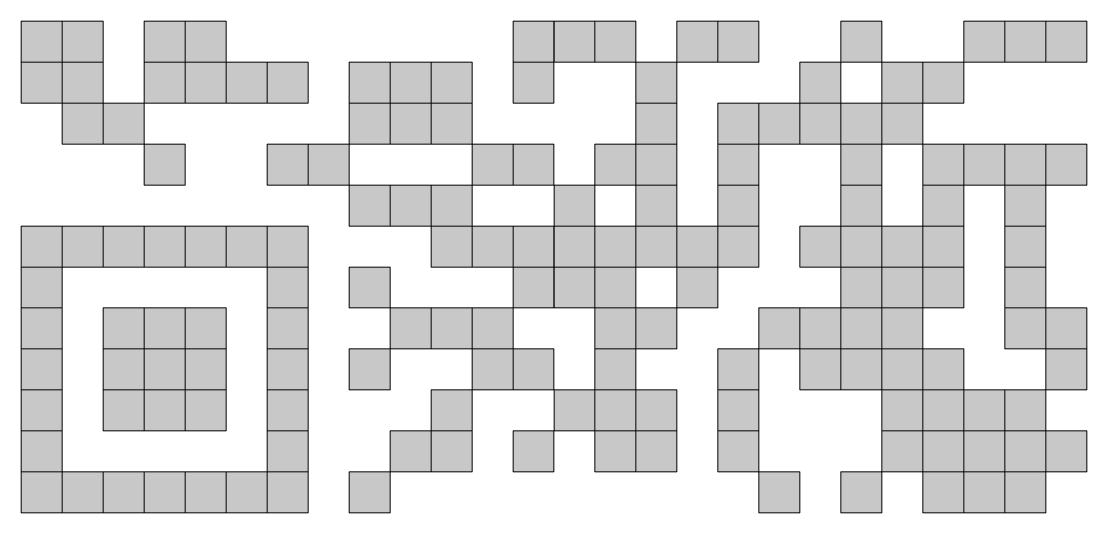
# Model space of a CAD drawing. Extents: x 23 to 244, y 50 to 133.
# Drawn here: x 23.47 to 58.23, y 50.27 to 66.31 of the extents above; entities that cross this region are included whole.
import ezdxf

# ---------------------------------------------------------------- set-up
doc = ezdxf.new("R2010")
doc.units = 0
doc.header["$MEASUREMENT"] = 0
doc.layers.add('Layer 1', color=7, linetype='Continuous')

msp = doc.modelspace()

# ---------------------------------------------------------------- hatches: boundary and pattern name
at = {"layer": 'Layer 1', "true_color": 0xffffff}
h = msp.add_hatch(color=7, dxfattribs=at)
h.dxf.hatch_style = 2
h.paths.add_polyline_path([(23.468, 64.976), (24.805, 64.976), (24.805, 66.313), (23.468, 66.313)])
h = msp.add_hatch(color=7, dxfattribs=at)
h.dxf.hatch_style = 2
h.paths.add_polyline_path([(24.805, 64.976), (26.142, 64.976), (26.142, 66.313), (24.805, 66.313)])
h = msp.add_hatch(color=7, dxfattribs=at)
h.dxf.hatch_style = 2
h.paths.add_polyline_path([(27.48, 64.976), (28.817, 64.976), (28.817, 66.313), (27.48, 66.313)])
h = msp.add_hatch(color=7, dxfattribs=at)
h.dxf.hatch_style = 2
h.paths.add_polyline_path([(28.817, 64.976), (30.154, 64.976), (30.154, 66.313), (28.817, 66.313)])
h = msp.add_hatch(color=7, dxfattribs=at)
h.dxf.hatch_style = 2
h.paths.add_polyline_path([(39.513, 64.976), (40.85, 64.976), (40.85, 66.313), (39.513, 66.313)])
h = msp.add_hatch(color=7, dxfattribs=at)
h.dxf.hatch_style = 2
h.paths.add_polyline_path([(40.851, 64.976), (42.188, 64.976), (42.188, 66.313), (40.851, 66.313)])
h = msp.add_hatch(color=7, dxfattribs=at)
h.dxf.hatch_style = 2
h.paths.add_polyline_path([(42.188, 64.976), (43.525, 64.976), (43.525, 66.313), (42.188, 66.313)])
h = msp.add_hatch(color=7, dxfattribs=at)
h.dxf.hatch_style = 2
h.paths.add_polyline_path([(44.862, 64.976), (46.199, 64.976), (46.199, 66.313), (44.862, 66.313)])
h = msp.add_hatch(color=7, dxfattribs=at)
h.dxf.hatch_style = 2
h.paths.add_polyline_path([(46.199, 64.976), (47.536, 64.976), (47.536, 66.313), (46.199, 66.313)])
h = msp.add_hatch(color=7, dxfattribs=at)
h.dxf.hatch_style = 2
h.paths.add_polyline_path([(50.21, 64.976), (51.547, 64.976), (51.547, 66.313), (50.21, 66.313)])
h = msp.add_hatch(color=7, dxfattribs=at)
h.dxf.hatch_style = 2
h.paths.add_polyline_path([(54.221, 64.976), (55.558, 64.976), (55.558, 66.313), (54.221, 66.313)])
h = msp.add_hatch(color=7, dxfattribs=at)
h.dxf.hatch_style = 2
h.paths.add_polyline_path([(55.558, 64.976), (56.895, 64.976), (56.895, 66.313), (55.558, 66.313)])
h = msp.add_hatch(color=7, dxfattribs=at)
h.dxf.hatch_style = 2
h.paths.add_polyline_path([(56.896, 64.976), (58.233, 64.976), (58.233, 66.313), (56.896, 66.313)])
h = msp.add_hatch(color=7, dxfattribs=at)
h.dxf.hatch_style = 2
h.paths.add_polyline_path([(23.468, 63.639), (24.805, 63.639), (24.805, 64.976), (23.468, 64.976)])
h = msp.add_hatch(color=7, dxfattribs=at)
h.dxf.hatch_style = 2
h.paths.add_polyline_path([(24.805, 63.639), (26.142, 63.639), (26.142, 64.976), (24.805, 64.976)])
h = msp.add_hatch(color=7, dxfattribs=at)
h.dxf.hatch_style = 2
h.paths.add_polyline_path([(27.48, 63.639), (28.817, 63.639), (28.817, 64.976), (27.48, 64.976)])
h = msp.add_hatch(color=7, dxfattribs=at)
h.dxf.hatch_style = 2
h.paths.add_polyline_path([(28.817, 63.639), (30.154, 63.639), (30.154, 64.976), (28.817, 64.976)])
h = msp.add_hatch(color=7, dxfattribs=at)
h.dxf.hatch_style = 2
h.paths.add_polyline_path([(30.154, 63.639), (31.491, 63.639), (31.491, 64.976), (30.154, 64.976)])
h = msp.add_hatch(color=7, dxfattribs=at)
h.dxf.hatch_style = 2
h.paths.add_polyline_path([(31.491, 63.639), (32.828, 63.639), (32.828, 64.976), (31.491, 64.976)])
h = msp.add_hatch(color=7, dxfattribs=at)
h.dxf.hatch_style = 2
h.paths.add_polyline_path([(34.165, 63.639), (35.502, 63.639), (35.502, 64.976), (34.165, 64.976)])
h = msp.add_hatch(color=7, dxfattribs=at)
h.dxf.hatch_style = 2
h.paths.add_polyline_path([(35.502, 63.639), (36.839, 63.639), (36.839, 64.976), (35.502, 64.976)])
h = msp.add_hatch(color=7, dxfattribs=at)
h.dxf.hatch_style = 2
h.paths.add_polyline_path([(36.839, 63.639), (38.176, 63.639), (38.176, 64.976), (36.839, 64.976)])
h = msp.add_hatch(color=7, dxfattribs=at)
h.dxf.hatch_style = 2
h.paths.add_polyline_path([(39.513, 63.639), (40.85, 63.639), (40.85, 64.976), (39.513, 64.976)])
h = msp.add_hatch(color=7, dxfattribs=at)
h.dxf.hatch_style = 2
h.paths.add_polyline_path([(43.525, 63.639), (44.862, 63.639), (44.862, 64.976), (43.525, 64.976)])
h = msp.add_hatch(color=7, dxfattribs=at)
h.dxf.hatch_style = 2
h.paths.add_polyline_path([(48.873, 63.639), (50.21, 63.639), (50.21, 64.976), (48.873, 64.976)])
h = msp.add_hatch(color=7, dxfattribs=at)
h.dxf.hatch_style = 2
h.paths.add_polyline_path([(51.547, 63.639), (52.884, 63.639), (52.884, 64.976), (51.547, 64.976)])
h = msp.add_hatch(color=7, dxfattribs=at)
h.dxf.hatch_style = 2
h.paths.add_polyline_path([(52.884, 63.639), (54.221, 63.639), (54.221, 64.976), (52.884, 64.976)])
h = msp.add_hatch(color=7, dxfattribs=at)
h.dxf.hatch_style = 2
h.paths.add_polyline_path([(24.805, 62.301), (26.142, 62.301), (26.142, 63.638), (24.805, 63.638)])
h = msp.add_hatch(color=7, dxfattribs=at)
h.dxf.hatch_style = 2
h.paths.add_polyline_path([(26.143, 62.301), (27.48, 62.301), (27.48, 63.638), (26.143, 63.638)])
h = msp.add_hatch(color=7, dxfattribs=at)
h.dxf.hatch_style = 2
h.paths.add_polyline_path([(34.165, 62.301), (35.502, 62.301), (35.502, 63.638), (34.165, 63.638)])
h = msp.add_hatch(color=7, dxfattribs=at)
h.dxf.hatch_style = 2
h.paths.add_polyline_path([(35.502, 62.301), (36.839, 62.301), (36.839, 63.638), (35.502, 63.638)])
h = msp.add_hatch(color=7, dxfattribs=at)
h.dxf.hatch_style = 2
h.paths.add_polyline_path([(36.839, 62.301), (38.176, 62.301), (38.176, 63.638), (36.839, 63.638)])
h = msp.add_hatch(color=7, dxfattribs=at)
h.dxf.hatch_style = 2
h.paths.add_polyline_path([(43.525, 62.301), (44.862, 62.301), (44.862, 63.638), (43.525, 63.638)])
h = msp.add_hatch(color=7, dxfattribs=at)
h.dxf.hatch_style = 2
h.paths.add_polyline_path([(46.199, 62.301), (47.536, 62.301), (47.536, 63.638), (46.199, 63.638)])
h = msp.add_hatch(color=7, dxfattribs=at)
h.dxf.hatch_style = 2
h.paths.add_polyline_path([(47.536, 62.301), (48.873, 62.301), (48.873, 63.638), (47.536, 63.638)])
h = msp.add_hatch(color=7, dxfattribs=at)
h.dxf.hatch_style = 2
h.paths.add_polyline_path([(48.873, 62.301), (50.21, 62.301), (50.21, 63.638), (48.873, 63.638)])
h = msp.add_hatch(color=7, dxfattribs=at)
h.dxf.hatch_style = 2
h.paths.add_polyline_path([(50.21, 62.301), (51.547, 62.301), (51.547, 63.638), (50.21, 63.638)])
h = msp.add_hatch(color=7, dxfattribs=at)
h.dxf.hatch_style = 2
h.paths.add_polyline_path([(51.547, 62.301), (52.884, 62.301), (52.884, 63.638), (51.547, 63.638)])
h = msp.add_hatch(color=7, dxfattribs=at)
h.dxf.hatch_style = 2
h.paths.add_polyline_path([(27.48, 60.964), (28.817, 60.964), (28.817, 62.301), (27.48, 62.301)])
h = msp.add_hatch(color=7, dxfattribs=at)
h.dxf.hatch_style = 2
h.paths.add_polyline_path([(31.491, 60.964), (32.828, 60.964), (32.828, 62.301), (31.491, 62.301)])
h = msp.add_hatch(color=7, dxfattribs=at)
h.dxf.hatch_style = 2
h.paths.add_polyline_path([(32.828, 60.964), (34.165, 60.964), (34.165, 62.301), (32.828, 62.301)])
h = msp.add_hatch(color=7, dxfattribs=at)
h.dxf.hatch_style = 2
h.paths.add_polyline_path([(38.176, 60.964), (39.513, 60.964), (39.513, 62.301), (38.176, 62.301)])
h = msp.add_hatch(color=7, dxfattribs=at)
h.dxf.hatch_style = 2
h.paths.add_polyline_path([(39.513, 60.964), (40.85, 60.964), (40.85, 62.301), (39.513, 62.301)])
h = msp.add_hatch(color=7, dxfattribs=at)
h.dxf.hatch_style = 2
h.paths.add_polyline_path([(42.188, 60.964), (43.525, 60.964), (43.525, 62.301), (42.188, 62.301)])
h = msp.add_hatch(color=7, dxfattribs=at)
h.dxf.hatch_style = 2
h.paths.add_polyline_path([(43.525, 60.964), (44.862, 60.964), (44.862, 62.301), (43.525, 62.301)])
h = msp.add_hatch(color=7, dxfattribs=at)
h.dxf.hatch_style = 2
h.paths.add_polyline_path([(46.199, 60.964), (47.536, 60.964), (47.536, 62.301), (46.199, 62.301)])
h = msp.add_hatch(color=7, dxfattribs=at)
h.dxf.hatch_style = 2
h.paths.add_polyline_path([(50.21, 60.964), (51.547, 60.964), (51.547, 62.301), (50.21, 62.301)])
h = msp.add_hatch(color=7, dxfattribs=at)
h.dxf.hatch_style = 2
h.paths.add_polyline_path([(52.884, 60.964), (54.221, 60.964), (54.221, 62.301), (52.884, 62.301)])
h = msp.add_hatch(color=7, dxfattribs=at)
h.dxf.hatch_style = 2
h.paths.add_polyline_path([(54.221, 60.964), (55.558, 60.964), (55.558, 62.301), (54.221, 62.301)])
h = msp.add_hatch(color=7, dxfattribs=at)
h.dxf.hatch_style = 2
h.paths.add_polyline_path([(55.558, 60.964), (56.895, 60.964), (56.895, 62.301), (55.558, 62.301)])
h = msp.add_hatch(color=7, dxfattribs=at)
h.dxf.hatch_style = 2
h.paths.add_polyline_path([(56.896, 60.964), (58.233, 60.964), (58.233, 62.301), (56.896, 62.301)])
h = msp.add_hatch(color=7, dxfattribs=at)
h.dxf.hatch_style = 2
h.paths.add_polyline_path([(34.165, 59.627), (35.502, 59.627), (35.502, 60.964), (34.165, 60.964)])
h = msp.add_hatch(color=7, dxfattribs=at)
h.dxf.hatch_style = 2
h.paths.add_polyline_path([(35.502, 59.627), (36.839, 59.627), (36.839, 60.964), (35.502, 60.964)])
h = msp.add_hatch(color=7, dxfattribs=at)
h.dxf.hatch_style = 2
h.paths.add_polyline_path([(36.839, 59.627), (38.176, 59.627), (38.176, 60.964), (36.839, 60.964)])
h = msp.add_hatch(color=7, dxfattribs=at)
h.dxf.hatch_style = 2
h.paths.add_polyline_path([(40.851, 59.627), (42.188, 59.627), (42.188, 60.964), (40.851, 60.964)])
h = msp.add_hatch(color=7, dxfattribs=at)
h.dxf.hatch_style = 2
h.paths.add_polyline_path([(43.525, 59.627), (44.862, 59.627), (44.862, 60.964), (43.525, 60.964)])
h = msp.add_hatch(color=7, dxfattribs=at)
h.dxf.hatch_style = 2
h.paths.add_polyline_path([(46.199, 59.627), (47.536, 59.627), (47.536, 60.964), (46.199, 60.964)])
h = msp.add_hatch(color=7, dxfattribs=at)
h.dxf.hatch_style = 2
h.paths.add_polyline_path([(50.21, 59.627), (51.547, 59.627), (51.547, 60.964), (50.21, 60.964)])
h = msp.add_hatch(color=7, dxfattribs=at)
h.dxf.hatch_style = 2
h.paths.add_polyline_path([(52.884, 59.627), (54.221, 59.627), (54.221, 60.964), (52.884, 60.964)])
h = msp.add_hatch(color=7, dxfattribs=at)
h.dxf.hatch_style = 2
h.paths.add_polyline_path([(55.558, 59.627), (56.895, 59.627), (56.895, 60.964), (55.558, 60.964)])
h = msp.add_hatch(color=7, dxfattribs=at)
h.dxf.hatch_style = 2
h.paths.add_polyline_path([(23.468, 58.29), (24.805, 58.29), (24.805, 59.627), (23.468, 59.627)])
h = msp.add_hatch(color=7, dxfattribs=at)
h.dxf.hatch_style = 2
h.paths.add_polyline_path([(24.805, 58.29), (26.142, 58.29), (26.142, 59.627), (24.805, 59.627)])
h = msp.add_hatch(color=7, dxfattribs=at)
h.dxf.hatch_style = 2
h.paths.add_polyline_path([(26.143, 58.29), (27.48, 58.29), (27.48, 59.627), (26.143, 59.627)])
h = msp.add_hatch(color=7, dxfattribs=at)
h.dxf.hatch_style = 2
h.paths.add_polyline_path([(27.48, 58.29), (28.817, 58.29), (28.817, 59.627), (27.48, 59.627)])
h = msp.add_hatch(color=7, dxfattribs=at)
h.dxf.hatch_style = 2
h.paths.add_polyline_path([(28.817, 58.29), (30.154, 58.29), (30.154, 59.627), (28.817, 59.627)])
h = msp.add_hatch(color=7, dxfattribs=at)
h.dxf.hatch_style = 2
h.paths.add_polyline_path([(30.154, 58.29), (31.491, 58.29), (31.491, 59.627), (30.154, 59.627)])
h = msp.add_hatch(color=7, dxfattribs=at)
h.dxf.hatch_style = 2
h.paths.add_polyline_path([(31.491, 58.29), (32.828, 58.29), (32.828, 59.627), (31.491, 59.627)])
h = msp.add_hatch(color=7, dxfattribs=at)
h.dxf.hatch_style = 2
h.paths.add_polyline_path([(36.839, 58.29), (38.176, 58.29), (38.176, 59.627), (36.839, 59.627)])
h = msp.add_hatch(color=7, dxfattribs=at)
h.dxf.hatch_style = 2
h.paths.add_polyline_path([(38.176, 58.29), (39.513, 58.29), (39.513, 59.627), (38.176, 59.627)])
h = msp.add_hatch(color=7, dxfattribs=at)
h.dxf.hatch_style = 2
h.paths.add_polyline_path([(39.513, 58.29), (40.85, 58.29), (40.85, 59.627), (39.513, 59.627)])
h = msp.add_hatch(color=7, dxfattribs=at)
h.dxf.hatch_style = 2
h.paths.add_polyline_path([(40.851, 58.29), (42.188, 58.29), (42.188, 59.627), (40.851, 59.627)])
h = msp.add_hatch(color=7, dxfattribs=at)
h.dxf.hatch_style = 2
h.paths.add_polyline_path([(42.188, 58.29), (43.525, 58.29), (43.525, 59.627), (42.188, 59.627)])
h = msp.add_hatch(color=7, dxfattribs=at)
h.dxf.hatch_style = 2
h.paths.add_polyline_path([(43.525, 58.29), (44.862, 58.29), (44.862, 59.627), (43.525, 59.627)])
h = msp.add_hatch(color=7, dxfattribs=at)
h.dxf.hatch_style = 2
h.paths.add_polyline_path([(44.862, 58.29), (46.199, 58.29), (46.199, 59.627), (44.862, 59.627)])
h = msp.add_hatch(color=7, dxfattribs=at)
h.dxf.hatch_style = 2
h.paths.add_polyline_path([(46.199, 58.29), (47.536, 58.29), (47.536, 59.627), (46.199, 59.627)])
h = msp.add_hatch(color=7, dxfattribs=at)
h.dxf.hatch_style = 2
h.paths.add_polyline_path([(48.873, 58.29), (50.21, 58.29), (50.21, 59.627), (48.873, 59.627)])
h = msp.add_hatch(color=7, dxfattribs=at)
h.dxf.hatch_style = 2
h.paths.add_polyline_path([(50.21, 58.29), (51.547, 58.29), (51.547, 59.627), (50.21, 59.627)])
h = msp.add_hatch(color=7, dxfattribs=at)
h.dxf.hatch_style = 2
h.paths.add_polyline_path([(51.547, 58.29), (52.884, 58.29), (52.884, 59.627), (51.547, 59.627)])
h = msp.add_hatch(color=7, dxfattribs=at)
h.dxf.hatch_style = 2
h.paths.add_polyline_path([(52.884, 58.29), (54.221, 58.29), (54.221, 59.627), (52.884, 59.627)])
h = msp.add_hatch(color=7, dxfattribs=at)
h.dxf.hatch_style = 2
h.paths.add_polyline_path([(55.558, 58.29), (56.895, 58.29), (56.895, 59.627), (55.558, 59.627)])
h = msp.add_hatch(color=7, dxfattribs=at)
h.dxf.hatch_style = 2
h.paths.add_polyline_path([(23.468, 56.953), (24.805, 56.953), (24.805, 58.29), (23.468, 58.29)])
h = msp.add_hatch(color=7, dxfattribs=at)
h.dxf.hatch_style = 2
h.paths.add_polyline_path([(31.491, 56.953), (32.828, 56.953), (32.828, 58.29), (31.491, 58.29)])
h = msp.add_hatch(color=7, dxfattribs=at)
h.dxf.hatch_style = 2
h.paths.add_polyline_path([(34.165, 56.953), (35.502, 56.953), (35.502, 58.29), (34.165, 58.29)])
h = msp.add_hatch(color=7, dxfattribs=at)
h.dxf.hatch_style = 2
h.paths.add_polyline_path([(39.513, 56.953), (40.85, 56.953), (40.85, 58.29), (39.513, 58.29)])
h = msp.add_hatch(color=7, dxfattribs=at)
h.dxf.hatch_style = 2
h.paths.add_polyline_path([(40.851, 56.953), (42.188, 56.953), (42.188, 58.29), (40.851, 58.29)])
h = msp.add_hatch(color=7, dxfattribs=at)
h.dxf.hatch_style = 2
h.paths.add_polyline_path([(42.188, 56.953), (43.525, 56.953), (43.525, 58.29), (42.188, 58.29)])
h = msp.add_hatch(color=7, dxfattribs=at)
h.dxf.hatch_style = 2
h.paths.add_polyline_path([(44.862, 56.953), (46.199, 56.953), (46.199, 58.29), (44.862, 58.29)])
h = msp.add_hatch(color=7, dxfattribs=at)
h.dxf.hatch_style = 2
h.paths.add_polyline_path([(50.21, 56.953), (51.547, 56.953), (51.547, 58.29), (50.21, 58.29)])
h = msp.add_hatch(color=7, dxfattribs=at)
h.dxf.hatch_style = 2
h.paths.add_polyline_path([(51.547, 56.953), (52.884, 56.953), (52.884, 58.29), (51.547, 58.29)])
h = msp.add_hatch(color=7, dxfattribs=at)
h.dxf.hatch_style = 2
h.paths.add_polyline_path([(52.884, 56.953), (54.221, 56.953), (54.221, 58.29), (52.884, 58.29)])
h = msp.add_hatch(color=7, dxfattribs=at)
h.dxf.hatch_style = 2
h.paths.add_polyline_path([(55.558, 56.953), (56.895, 56.953), (56.895, 58.29), (55.558, 58.29)])
h = msp.add_hatch(color=7, dxfattribs=at)
h.dxf.hatch_style = 2
h.paths.add_polyline_path([(23.468, 55.616), (24.805, 55.616), (24.805, 56.953), (23.468, 56.953)])
h = msp.add_hatch(color=7, dxfattribs=at)
h.dxf.hatch_style = 2
h.paths.add_polyline_path([(26.143, 55.616), (27.48, 55.616), (27.48, 56.953), (26.143, 56.953)])
h = msp.add_hatch(color=7, dxfattribs=at)
h.dxf.hatch_style = 2
h.paths.add_polyline_path([(27.48, 55.616), (28.817, 55.616), (28.817, 56.953), (27.48, 56.953)])
h = msp.add_hatch(color=7, dxfattribs=at)
h.dxf.hatch_style = 2
h.paths.add_polyline_path([(28.817, 55.616), (30.154, 55.616), (30.154, 56.953), (28.817, 56.953)])
h = msp.add_hatch(color=7, dxfattribs=at)
h.dxf.hatch_style = 2
h.paths.add_polyline_path([(31.491, 55.616), (32.828, 55.616), (32.828, 56.953), (31.491, 56.953)])
h = msp.add_hatch(color=7, dxfattribs=at)
h.dxf.hatch_style = 2
h.paths.add_polyline_path([(35.502, 55.616), (36.839, 55.616), (36.839, 56.953), (35.502, 56.953)])
h = msp.add_hatch(color=7, dxfattribs=at)
h.dxf.hatch_style = 2
h.paths.add_polyline_path([(36.839, 55.616), (38.176, 55.616), (38.176, 56.953), (36.839, 56.953)])
h = msp.add_hatch(color=7, dxfattribs=at)
h.dxf.hatch_style = 2
h.paths.add_polyline_path([(38.176, 55.616), (39.513, 55.616), (39.513, 56.953), (38.176, 56.953)])
h = msp.add_hatch(color=7, dxfattribs=at)
h.dxf.hatch_style = 2
h.paths.add_polyline_path([(42.188, 55.616), (43.525, 55.616), (43.525, 56.953), (42.188, 56.953)])
h = msp.add_hatch(color=7, dxfattribs=at)
h.dxf.hatch_style = 2
h.paths.add_polyline_path([(43.525, 55.616), (44.862, 55.616), (44.862, 56.953), (43.525, 56.953)])
h = msp.add_hatch(color=7, dxfattribs=at)
h.dxf.hatch_style = 2
h.paths.add_polyline_path([(47.536, 55.616), (48.873, 55.616), (48.873, 56.953), (47.536, 56.953)])
h = msp.add_hatch(color=7, dxfattribs=at)
h.dxf.hatch_style = 2
h.paths.add_polyline_path([(48.873, 55.616), (50.21, 55.616), (50.21, 56.953), (48.873, 56.953)])
h = msp.add_hatch(color=7, dxfattribs=at)
h.dxf.hatch_style = 2
h.paths.add_polyline_path([(50.21, 55.616), (51.547, 55.616), (51.547, 56.953), (50.21, 56.953)])
h = msp.add_hatch(color=7, dxfattribs=at)
h.dxf.hatch_style = 2
h.paths.add_polyline_path([(51.547, 55.616), (52.884, 55.616), (52.884, 56.953), (51.547, 56.953)])
h = msp.add_hatch(color=7, dxfattribs=at)
h.dxf.hatch_style = 2
h.paths.add_polyline_path([(55.558, 55.616), (56.895, 55.616), (56.895, 56.953), (55.558, 56.953)])
h = msp.add_hatch(color=7, dxfattribs=at)
h.dxf.hatch_style = 2
h.paths.add_polyline_path([(56.896, 55.616), (58.233, 55.616), (58.233, 56.953), (56.896, 56.953)])
h = msp.add_hatch(color=7, dxfattribs=at)
h.dxf.hatch_style = 2
h.paths.add_polyline_path([(23.468, 54.279), (24.805, 54.279), (24.805, 55.616), (23.468, 55.616)])
h = msp.add_hatch(color=7, dxfattribs=at)
h.dxf.hatch_style = 2
h.paths.add_polyline_path([(26.143, 54.279), (27.48, 54.279), (27.48, 55.616), (26.143, 55.616)])
h = msp.add_hatch(color=7, dxfattribs=at)
h.dxf.hatch_style = 2
h.paths.add_polyline_path([(27.48, 54.279), (28.817, 54.279), (28.817, 55.616), (27.48, 55.616)])
h = msp.add_hatch(color=7, dxfattribs=at)
h.dxf.hatch_style = 2
h.paths.add_polyline_path([(28.817, 54.279), (30.154, 54.279), (30.154, 55.616), (28.817, 55.616)])
h = msp.add_hatch(color=7, dxfattribs=at)
h.dxf.hatch_style = 2
h.paths.add_polyline_path([(31.491, 54.279), (32.828, 54.279), (32.828, 55.616), (31.491, 55.616)])
h = msp.add_hatch(color=7, dxfattribs=at)
h.dxf.hatch_style = 2
h.paths.add_polyline_path([(34.165, 54.279), (35.502, 54.279), (35.502, 55.616), (34.165, 55.616)])
h = msp.add_hatch(color=7, dxfattribs=at)
h.dxf.hatch_style = 2
h.paths.add_polyline_path([(38.176, 54.279), (39.513, 54.279), (39.513, 55.616), (38.176, 55.616)])
h = msp.add_hatch(color=7, dxfattribs=at)
h.dxf.hatch_style = 2
h.paths.add_polyline_path([(39.513, 54.279), (40.85, 54.279), (40.85, 55.616), (39.513, 55.616)])
h = msp.add_hatch(color=7, dxfattribs=at)
h.dxf.hatch_style = 2
h.paths.add_polyline_path([(42.188, 54.279), (43.525, 54.279), (43.525, 55.616), (42.188, 55.616)])
h = msp.add_hatch(color=7, dxfattribs=at)
h.dxf.hatch_style = 2
h.paths.add_polyline_path([(46.199, 54.279), (47.536, 54.279), (47.536, 55.616), (46.199, 55.616)])
h = msp.add_hatch(color=7, dxfattribs=at)
h.dxf.hatch_style = 2
h.paths.add_polyline_path([(48.873, 54.279), (50.21, 54.279), (50.21, 55.616), (48.873, 55.616)])
h = msp.add_hatch(color=7, dxfattribs=at)
h.dxf.hatch_style = 2
h.paths.add_polyline_path([(50.21, 54.279), (51.547, 54.279), (51.547, 55.616), (50.21, 55.616)])
h = msp.add_hatch(color=7, dxfattribs=at)
h.dxf.hatch_style = 2
h.paths.add_polyline_path([(51.547, 54.279), (52.884, 54.279), (52.884, 55.616), (51.547, 55.616)])
h = msp.add_hatch(color=7, dxfattribs=at)
h.dxf.hatch_style = 2
h.paths.add_polyline_path([(52.884, 54.279), (54.221, 54.279), (54.221, 55.616), (52.884, 55.616)])
h = msp.add_hatch(color=7, dxfattribs=at)
h.dxf.hatch_style = 2
h.paths.add_polyline_path([(56.896, 54.279), (58.233, 54.279), (58.233, 55.616), (56.896, 55.616)])
h = msp.add_hatch(color=7, dxfattribs=at)
h.dxf.hatch_style = 2
h.paths.add_polyline_path([(23.468, 52.942), (24.805, 52.942), (24.805, 54.279), (23.468, 54.279)])
h = msp.add_hatch(color=7, dxfattribs=at)
h.dxf.hatch_style = 2
h.paths.add_polyline_path([(26.143, 52.942), (27.48, 52.942), (27.48, 54.279), (26.143, 54.279)])
h = msp.add_hatch(color=7, dxfattribs=at)
h.dxf.hatch_style = 2
h.paths.add_polyline_path([(27.48, 52.942), (28.817, 52.942), (28.817, 54.279), (27.48, 54.279)])
h = msp.add_hatch(color=7, dxfattribs=at)
h.dxf.hatch_style = 2
h.paths.add_polyline_path([(28.817, 52.942), (30.154, 52.942), (30.154, 54.279), (28.817, 54.279)])
h = msp.add_hatch(color=7, dxfattribs=at)
h.dxf.hatch_style = 2
h.paths.add_polyline_path([(31.491, 52.942), (32.828, 52.942), (32.828, 54.279), (31.491, 54.279)])
h = msp.add_hatch(color=7, dxfattribs=at)
h.dxf.hatch_style = 2
h.paths.add_polyline_path([(36.839, 52.942), (38.176, 52.942), (38.176, 54.279), (36.839, 54.279)])
h = msp.add_hatch(color=7, dxfattribs=at)
h.dxf.hatch_style = 2
h.paths.add_polyline_path([(40.851, 52.942), (42.188, 52.942), (42.188, 54.279), (40.851, 54.279)])
h = msp.add_hatch(color=7, dxfattribs=at)
h.dxf.hatch_style = 2
h.paths.add_polyline_path([(42.188, 52.942), (43.525, 52.942), (43.525, 54.279), (42.188, 54.279)])
h = msp.add_hatch(color=7, dxfattribs=at)
h.dxf.hatch_style = 2
h.paths.add_polyline_path([(43.525, 52.942), (44.862, 52.942), (44.862, 54.279), (43.525, 54.279)])
h = msp.add_hatch(color=7, dxfattribs=at)
h.dxf.hatch_style = 2
h.paths.add_polyline_path([(46.199, 52.942), (47.536, 52.942), (47.536, 54.279), (46.199, 54.279)])
h = msp.add_hatch(color=7, dxfattribs=at)
h.dxf.hatch_style = 2
h.paths.add_polyline_path([(51.547, 52.942), (52.884, 52.942), (52.884, 54.279), (51.547, 54.279)])
h = msp.add_hatch(color=7, dxfattribs=at)
h.dxf.hatch_style = 2
h.paths.add_polyline_path([(52.884, 52.942), (54.221, 52.942), (54.221, 54.279), (52.884, 54.279)])
h = msp.add_hatch(color=7, dxfattribs=at)
h.dxf.hatch_style = 2
h.paths.add_polyline_path([(54.221, 52.942), (55.558, 52.942), (55.558, 54.279), (54.221, 54.279)])
h = msp.add_hatch(color=7, dxfattribs=at)
h.dxf.hatch_style = 2
h.paths.add_polyline_path([(55.558, 52.942), (56.895, 52.942), (56.895, 54.279), (55.558, 54.279)])
h = msp.add_hatch(color=7, dxfattribs=at)
h.dxf.hatch_style = 2
h.paths.add_polyline_path([(23.468, 51.605), (24.805, 51.605), (24.805, 52.942), (23.468, 52.942)])
h = msp.add_hatch(color=7, dxfattribs=at)
h.dxf.hatch_style = 2
h.paths.add_polyline_path([(31.491, 51.605), (32.828, 51.605), (32.828, 52.942), (31.491, 52.942)])
h = msp.add_hatch(color=7, dxfattribs=at)
h.dxf.hatch_style = 2
h.paths.add_polyline_path([(35.502, 51.605), (36.839, 51.605), (36.839, 52.942), (35.502, 52.942)])
h = msp.add_hatch(color=7, dxfattribs=at)
h.dxf.hatch_style = 2
h.paths.add_polyline_path([(36.839, 51.605), (38.176, 51.605), (38.176, 52.942), (36.839, 52.942)])
h = msp.add_hatch(color=7, dxfattribs=at)
h.dxf.hatch_style = 2
h.paths.add_polyline_path([(39.513, 51.605), (40.85, 51.605), (40.85, 52.942), (39.513, 52.942)])
h = msp.add_hatch(color=7, dxfattribs=at)
h.dxf.hatch_style = 2
h.paths.add_polyline_path([(42.188, 51.605), (43.525, 51.605), (43.525, 52.942), (42.188, 52.942)])
h = msp.add_hatch(color=7, dxfattribs=at)
h.dxf.hatch_style = 2
h.paths.add_polyline_path([(43.525, 51.605), (44.862, 51.605), (44.862, 52.942), (43.525, 52.942)])
h = msp.add_hatch(color=7, dxfattribs=at)
h.dxf.hatch_style = 2
h.paths.add_polyline_path([(46.199, 51.605), (47.536, 51.605), (47.536, 52.942), (46.199, 52.942)])
h = msp.add_hatch(color=7, dxfattribs=at)
h.dxf.hatch_style = 2
h.paths.add_polyline_path([(51.547, 51.605), (52.884, 51.605), (52.884, 52.942), (51.547, 52.942)])
h = msp.add_hatch(color=7, dxfattribs=at)
h.dxf.hatch_style = 2
h.paths.add_polyline_path([(52.884, 51.605), (54.221, 51.605), (54.221, 52.942), (52.884, 52.942)])
h = msp.add_hatch(color=7, dxfattribs=at)
h.dxf.hatch_style = 2
h.paths.add_polyline_path([(54.221, 51.605), (55.558, 51.605), (55.558, 52.942), (54.221, 52.942)])
h = msp.add_hatch(color=7, dxfattribs=at)
h.dxf.hatch_style = 2
h.paths.add_polyline_path([(55.558, 51.605), (56.895, 51.605), (56.895, 52.942), (55.558, 52.942)])
h = msp.add_hatch(color=7, dxfattribs=at)
h.dxf.hatch_style = 2
h.paths.add_polyline_path([(56.896, 51.605), (58.233, 51.605), (58.233, 52.942), (56.896, 52.942)])
h = msp.add_hatch(color=7, dxfattribs=at)
h.dxf.hatch_style = 2
h.paths.add_polyline_path([(23.468, 50.268), (24.805, 50.268), (24.805, 51.605), (23.468, 51.605)])
h = msp.add_hatch(color=7, dxfattribs=at)
h.dxf.hatch_style = 2
h.paths.add_polyline_path([(24.805, 50.268), (26.142, 50.268), (26.142, 51.605), (24.805, 51.605)])
h = msp.add_hatch(color=7, dxfattribs=at)
h.dxf.hatch_style = 2
h.paths.add_polyline_path([(26.143, 50.268), (27.48, 50.268), (27.48, 51.605), (26.143, 51.605)])
h = msp.add_hatch(color=7, dxfattribs=at)
h.dxf.hatch_style = 2
h.paths.add_polyline_path([(27.48, 50.268), (28.817, 50.268), (28.817, 51.605), (27.48, 51.605)])
h = msp.add_hatch(color=7, dxfattribs=at)
h.dxf.hatch_style = 2
h.paths.add_polyline_path([(28.817, 50.268), (30.154, 50.268), (30.154, 51.605), (28.817, 51.605)])
h = msp.add_hatch(color=7, dxfattribs=at)
h.dxf.hatch_style = 2
h.paths.add_polyline_path([(30.154, 50.268), (31.491, 50.268), (31.491, 51.605), (30.154, 51.605)])
h = msp.add_hatch(color=7, dxfattribs=at)
h.dxf.hatch_style = 2
h.paths.add_polyline_path([(31.491, 50.268), (32.828, 50.268), (32.828, 51.605), (31.491, 51.605)])
h = msp.add_hatch(color=7, dxfattribs=at)
h.dxf.hatch_style = 2
h.paths.add_polyline_path([(34.165, 50.268), (35.502, 50.268), (35.502, 51.605), (34.165, 51.605)])
h = msp.add_hatch(color=7, dxfattribs=at)
h.dxf.hatch_style = 2
h.paths.add_polyline_path([(47.536, 50.268), (48.873, 50.268), (48.873, 51.605), (47.536, 51.605)])
h = msp.add_hatch(color=7, dxfattribs=at)
h.dxf.hatch_style = 2
h.paths.add_polyline_path([(50.21, 50.268), (51.547, 50.268), (51.547, 51.605), (50.21, 51.605)])
h = msp.add_hatch(color=7, dxfattribs=at)
h.dxf.hatch_style = 2
h.paths.add_polyline_path([(52.884, 50.268), (54.221, 50.268), (54.221, 51.605), (52.884, 51.605)])
h = msp.add_hatch(color=7, dxfattribs=at)
h.dxf.hatch_style = 2
h.paths.add_polyline_path([(54.221, 50.268), (55.558, 50.268), (55.558, 51.605), (54.221, 51.605)])
h = msp.add_hatch(color=7, dxfattribs=at)
h.dxf.hatch_style = 2
h.paths.add_polyline_path([(55.558, 50.268), (56.895, 50.268), (56.895, 51.605), (55.558, 51.605)])

# ---------------------------------------------------------------- linework, layer by layer
at = {"layer": 'Layer 1', "lineweight": 0}
for points in [[(23.468, 64.976), (24.805, 64.976), (24.805, 66.313), (23.468, 66.313), (23.468, 64.976)], [(24.805, 64.976), (26.142, 64.976), (26.142, 66.313), (24.805, 66.313), (24.805, 64.976)], [(27.48, 64.976), (28.817, 64.976), (28.817, 66.313), (27.48, 66.313), (27.48, 64.976)], [(28.817, 64.976), (30.154, 64.976), (30.154, 66.313), (28.817, 66.313), (28.817, 64.976)], [(39.513, 64.976), (40.85, 64.976), (40.85, 66.313), (39.513, 66.313), (39.513, 64.976)], [(40.851, 64.976), (42.188, 64.976), (42.188, 66.313), (40.851, 66.313), (40.851, 64.976)], [(42.188, 64.976), (43.525, 64.976), (43.525, 66.313), (42.188, 66.313), (42.188, 64.976)], [(44.862, 64.976), (46.199, 64.976), (46.199, 66.313), (44.862, 66.313), (44.862, 64.976)], [(46.199, 64.976), (47.536, 64.976), (47.536, 66.313), (46.199, 66.313), (46.199, 64.976)], [(50.21, 64.976), (51.547, 64.976), (51.547, 66.313), (50.21, 66.313), (50.21, 64.976)], [(54.221, 64.976), (55.558, 64.976), (55.558, 66.313), (54.221, 66.313), (54.221, 64.976)], [(55.558, 64.976), (56.895, 64.976), (56.895, 66.313), (55.558, 66.313), (55.558, 64.976)], [(56.896, 64.976), (58.233, 64.976), (58.233, 66.313), (56.896, 66.313), (56.896, 64.976)], [(23.468, 63.639), (24.805, 63.639), (24.805, 64.976), (23.468, 64.976), (23.468, 63.639)], [(24.805, 63.639), (26.142, 63.639), (26.142, 64.976), (24.805, 64.976), (24.805, 63.639)], [(27.48, 63.639), (28.817, 63.639), (28.817, 64.976), (27.48, 64.976), (27.48, 63.639)], [(28.817, 63.639), (30.154, 63.639), (30.154, 64.976), (28.817, 64.976), (28.817, 63.639)], [(30.154, 63.639), (31.491, 63.639), (31.491, 64.976), (30.154, 64.976), (30.154, 63.639)], [(31.491, 63.639), (32.828, 63.639), (32.828, 64.976), (31.491, 64.976), (31.491, 63.639)], [(34.165, 63.639), (35.502, 63.639), (35.502, 64.976), (34.165, 64.976), (34.165, 63.639)], [(35.502, 63.639), (36.839, 63.639), (36.839, 64.976), (35.502, 64.976), (35.502, 63.639)], [(36.839, 63.639), (38.176, 63.639), (38.176, 64.976), (36.839, 64.976), (36.839, 63.639)], [(39.513, 63.639), (40.85, 63.639), (40.85, 64.976), (39.513, 64.976), (39.513, 63.639)], [(43.525, 63.639), (44.862, 63.639), (44.862, 64.976), (43.525, 64.976), (43.525, 63.639)], [(48.873, 63.639), (50.21, 63.639), (50.21, 64.976), (48.873, 64.976), (48.873, 63.639)], [(51.547, 63.639), (52.884, 63.639), (52.884, 64.976), (51.547, 64.976), (51.547, 63.639)], [(52.884, 63.639), (54.221, 63.639), (54.221, 64.976), (52.884, 64.976), (52.884, 63.639)], [(24.805, 62.301), (26.142, 62.301), (26.142, 63.638), (24.805, 63.638), (24.805, 62.301)], [(26.143, 62.301), (27.48, 62.301), (27.48, 63.638), (26.143, 63.638), (26.143, 62.301)], [(34.165, 62.301), (35.502, 62.301), (35.502, 63.638), (34.165, 63.638), (34.165, 62.301)], [(35.502, 62.301), (36.839, 62.301), (36.839, 63.638), (35.502, 63.638), (35.502, 62.301)], [(36.839, 62.301), (38.176, 62.301), (38.176, 63.638), (36.839, 63.638), (36.839, 62.301)], [(43.525, 62.301), (44.862, 62.301), (44.862, 63.638), (43.525, 63.638), (43.525, 62.301)], [(46.199, 62.301), (47.536, 62.301), (47.536, 63.638), (46.199, 63.638), (46.199, 62.301)], [(47.536, 62.301), (48.873, 62.301), (48.873, 63.638), (47.536, 63.638), (47.536, 62.301)], [(48.873, 62.301), (50.21, 62.301), (50.21, 63.638), (48.873, 63.638), (48.873, 62.301)], [(50.21, 62.301), (51.547, 62.301), (51.547, 63.638), (50.21, 63.638), (50.21, 62.301)], [(51.547, 62.301), (52.884, 62.301), (52.884, 63.638), (51.547, 63.638), (51.547, 62.301)], [(27.48, 60.964), (28.817, 60.964), (28.817, 62.301), (27.48, 62.301), (27.48, 60.964)], [(31.491, 60.964), (32.828, 60.964), (32.828, 62.301), (31.491, 62.301), (31.491, 60.964)], [(32.828, 60.964), (34.165, 60.964), (34.165, 62.301), (32.828, 62.301), (32.828, 60.964)], [(38.176, 60.964), (39.513, 60.964), (39.513, 62.301), (38.176, 62.301), (38.176, 60.964)], [(39.513, 60.964), (40.85, 60.964), (40.85, 62.301), (39.513, 62.301), (39.513, 60.964)], [(42.188, 60.964), (43.525, 60.964), (43.525, 62.301), (42.188, 62.301), (42.188, 60.964)], [(43.525, 60.964), (44.862, 60.964), (44.862, 62.301), (43.525, 62.301), (43.525, 60.964)], [(46.199, 60.964), (47.536, 60.964), (47.536, 62.301), (46.199, 62.301), (46.199, 60.964)], [(50.21, 60.964), (51.547, 60.964), (51.547, 62.301), (50.21, 62.301), (50.21, 60.964)], [(52.884, 60.964), (54.221, 60.964), (54.221, 62.301), (52.884, 62.301), (52.884, 60.964)], [(54.221, 60.964), (55.558, 60.964), (55.558, 62.301), (54.221, 62.301), (54.221, 60.964)], [(55.558, 60.964), (56.895, 60.964), (56.895, 62.301), (55.558, 62.301), (55.558, 60.964)], [(56.896, 60.964), (58.233, 60.964), (58.233, 62.301), (56.896, 62.301), (56.896, 60.964)], [(34.165, 59.627), (35.502, 59.627), (35.502, 60.964), (34.165, 60.964), (34.165, 59.627)], [(35.502, 59.627), (36.839, 59.627), (36.839, 60.964), (35.502, 60.964), (35.502, 59.627)], [(36.839, 59.627), (38.176, 59.627), (38.176, 60.964), (36.839, 60.964), (36.839, 59.627)], [(40.851, 59.627), (42.188, 59.627), (42.188, 60.964), (40.851, 60.964), (40.851, 59.627)], [(43.525, 59.627), (44.862, 59.627), (44.862, 60.964), (43.525, 60.964), (43.525, 59.627)], [(46.199, 59.627), (47.536, 59.627), (47.536, 60.964), (46.199, 60.964), (46.199, 59.627)], [(50.21, 59.627), (51.547, 59.627), (51.547, 60.964), (50.21, 60.964), (50.21, 59.627)], [(52.884, 59.627), (54.221, 59.627), (54.221, 60.964), (52.884, 60.964), (52.884, 59.627)], [(55.558, 59.627), (56.895, 59.627), (56.895, 60.964), (55.558, 60.964), (55.558, 59.627)], [(23.468, 58.29), (24.805, 58.29), (24.805, 59.627), (23.468, 59.627), (23.468, 58.29)], [(24.805, 58.29), (26.142, 58.29), (26.142, 59.627), (24.805, 59.627), (24.805, 58.29)], [(26.143, 58.29), (27.48, 58.29), (27.48, 59.627), (26.143, 59.627), (26.143, 58.29)], [(27.48, 58.29), (28.817, 58.29), (28.817, 59.627), (27.48, 59.627), (27.48, 58.29)], [(28.817, 58.29), (30.154, 58.29), (30.154, 59.627), (28.817, 59.627), (28.817, 58.29)], [(30.154, 58.29), (31.491, 58.29), (31.491, 59.627), (30.154, 59.627), (30.154, 58.29)], [(31.491, 58.29), (32.828, 58.29), (32.828, 59.627), (31.491, 59.627), (31.491, 58.29)], [(36.839, 58.29), (38.176, 58.29), (38.176, 59.627), (36.839, 59.627), (36.839, 58.29)], [(38.176, 58.29), (39.513, 58.29), (39.513, 59.627), (38.176, 59.627), (38.176, 58.29)], [(39.513, 58.29), (40.85, 58.29), (40.85, 59.627), (39.513, 59.627), (39.513, 58.29)], [(40.851, 58.29), (42.188, 58.29), (42.188, 59.627), (40.851, 59.627), (40.851, 58.29)], [(42.188, 58.29), (43.525, 58.29), (43.525, 59.627), (42.188, 59.627), (42.188, 58.29)], [(43.525, 58.29), (44.862, 58.29), (44.862, 59.627), (43.525, 59.627), (43.525, 58.29)], [(44.862, 58.29), (46.199, 58.29), (46.199, 59.627), (44.862, 59.627), (44.862, 58.29)], [(46.199, 58.29), (47.536, 58.29), (47.536, 59.627), (46.199, 59.627), (46.199, 58.29)], [(48.873, 58.29), (50.21, 58.29), (50.21, 59.627), (48.873, 59.627), (48.873, 58.29)], [(50.21, 58.29), (51.547, 58.29), (51.547, 59.627), (50.21, 59.627), (50.21, 58.29)], [(51.547, 58.29), (52.884, 58.29), (52.884, 59.627), (51.547, 59.627), (51.547, 58.29)], [(52.884, 58.29), (54.221, 58.29), (54.221, 59.627), (52.884, 59.627), (52.884, 58.29)], [(55.558, 58.29), (56.895, 58.29), (56.895, 59.627), (55.558, 59.627), (55.558, 58.29)], [(23.468, 56.953), (24.805, 56.953), (24.805, 58.29), (23.468, 58.29), (23.468, 56.953)], [(31.491, 56.953), (32.828, 56.953), (32.828, 58.29), (31.491, 58.29), (31.491, 56.953)], [(34.165, 56.953), (35.502, 56.953), (35.502, 58.29), (34.165, 58.29), (34.165, 56.953)], [(39.513, 56.953), (40.85, 56.953), (40.85, 58.29), (39.513, 58.29), (39.513, 56.953)], [(40.851, 56.953), (42.188, 56.953), (42.188, 58.29), (40.851, 58.29), (40.851, 56.953)], [(42.188, 56.953), (43.525, 56.953), (43.525, 58.29), (42.188, 58.29), (42.188, 56.953)], [(44.862, 56.953), (46.199, 56.953), (46.199, 58.29), (44.862, 58.29), (44.862, 56.953)], [(50.21, 56.953), (51.547, 56.953), (51.547, 58.29), (50.21, 58.29), (50.21, 56.953)], [(51.547, 56.953), (52.884, 56.953), (52.884, 58.29), (51.547, 58.29), (51.547, 56.953)], [(52.884, 56.953), (54.221, 56.953), (54.221, 58.29), (52.884, 58.29), (52.884, 56.953)], [(55.558, 56.953), (56.895, 56.953), (56.895, 58.29), (55.558, 58.29), (55.558, 56.953)], [(23.468, 55.616), (24.805, 55.616), (24.805, 56.953), (23.468, 56.953), (23.468, 55.616)], [(26.143, 55.616), (27.48, 55.616), (27.48, 56.953), (26.143, 56.953), (26.143, 55.616)], [(27.48, 55.616), (28.817, 55.616), (28.817, 56.953), (27.48, 56.953), (27.48, 55.616)], [(28.817, 55.616), (30.154, 55.616), (30.154, 56.953), (28.817, 56.953), (28.817, 55.616)], [(31.491, 55.616), (32.828, 55.616), (32.828, 56.953), (31.491, 56.953), (31.491, 55.616)], [(35.502, 55.616), (36.839, 55.616), (36.839, 56.953), (35.502, 56.953), (35.502, 55.616)], [(36.839, 55.616), (38.176, 55.616), (38.176, 56.953), (36.839, 56.953), (36.839, 55.616)], [(38.176, 55.616), (39.513, 55.616), (39.513, 56.953), (38.176, 56.953), (38.176, 55.616)], [(42.188, 55.616), (43.525, 55.616), (43.525, 56.953), (42.188, 56.953), (42.188, 55.616)], [(43.525, 55.616), (44.862, 55.616), (44.862, 56.953), (43.525, 56.953), (43.525, 55.616)], [(47.536, 55.616), (48.873, 55.616), (48.873, 56.953), (47.536, 56.953), (47.536, 55.616)], [(48.873, 55.616), (50.21, 55.616), (50.21, 56.953), (48.873, 56.953), (48.873, 55.616)], [(50.21, 55.616), (51.547, 55.616), (51.547, 56.953), (50.21, 56.953), (50.21, 55.616)], [(51.547, 55.616), (52.884, 55.616), (52.884, 56.953), (51.547, 56.953), (51.547, 55.616)], [(55.558, 55.616), (56.895, 55.616), (56.895, 56.953), (55.558, 56.953), (55.558, 55.616)], [(56.896, 55.616), (58.233, 55.616), (58.233, 56.953), (56.896, 56.953), (56.896, 55.616)], [(23.468, 54.279), (24.805, 54.279), (24.805, 55.616), (23.468, 55.616), (23.468, 54.279)], [(26.143, 54.279), (27.48, 54.279), (27.48, 55.616), (26.143, 55.616), (26.143, 54.279)], [(27.48, 54.279), (28.817, 54.279), (28.817, 55.616), (27.48, 55.616), (27.48, 54.279)], [(28.817, 54.279), (30.154, 54.279), (30.154, 55.616), (28.817, 55.616), (28.817, 54.279)], [(31.491, 54.279), (32.828, 54.279), (32.828, 55.616), (31.491, 55.616), (31.491, 54.279)], [(34.165, 54.279), (35.502, 54.279), (35.502, 55.616), (34.165, 55.616), (34.165, 54.279)], [(38.176, 54.279), (39.513, 54.279), (39.513, 55.616), (38.176, 55.616), (38.176, 54.279)], [(39.513, 54.279), (40.85, 54.279), (40.85, 55.616), (39.513, 55.616), (39.513, 54.279)], [(42.188, 54.279), (43.525, 54.279), (43.525, 55.616), (42.188, 55.616), (42.188, 54.279)], [(46.199, 54.279), (47.536, 54.279), (47.536, 55.616), (46.199, 55.616), (46.199, 54.279)], [(48.873, 54.279), (50.21, 54.279), (50.21, 55.616), (48.873, 55.616), (48.873, 54.279)], [(50.21, 54.279), (51.547, 54.279), (51.547, 55.616), (50.21, 55.616), (50.21, 54.279)], [(51.547, 54.279), (52.884, 54.279), (52.884, 55.616), (51.547, 55.616), (51.547, 54.279)], [(52.884, 54.279), (54.221, 54.279), (54.221, 55.616), (52.884, 55.616), (52.884, 54.279)], [(56.896, 54.279), (58.233, 54.279), (58.233, 55.616), (56.896, 55.616), (56.896, 54.279)], [(23.468, 52.942), (24.805, 52.942), (24.805, 54.279), (23.468, 54.279), (23.468, 52.942)], [(26.143, 52.942), (27.48, 52.942), (27.48, 54.279), (26.143, 54.279), (26.143, 52.942)], [(27.48, 52.942), (28.817, 52.942), (28.817, 54.279), (27.48, 54.279), (27.48, 52.942)], [(28.817, 52.942), (30.154, 52.942), (30.154, 54.279), (28.817, 54.279), (28.817, 52.942)], [(31.491, 52.942), (32.828, 52.942), (32.828, 54.279), (31.491, 54.279), (31.491, 52.942)], [(36.839, 52.942), (38.176, 52.942), (38.176, 54.279), (36.839, 54.279), (36.839, 52.942)], [(40.851, 52.942), (42.188, 52.942), (42.188, 54.279), (40.851, 54.279), (40.851, 52.942)], [(42.188, 52.942), (43.525, 52.942), (43.525, 54.279), (42.188, 54.279), (42.188, 52.942)], [(43.525, 52.942), (44.862, 52.942), (44.862, 54.279), (43.525, 54.279), (43.525, 52.942)], [(46.199, 52.942), (47.536, 52.942), (47.536, 54.279), (46.199, 54.279), (46.199, 52.942)], [(51.547, 52.942), (52.884, 52.942), (52.884, 54.279), (51.547, 54.279), (51.547, 52.942)], [(52.884, 52.942), (54.221, 52.942), (54.221, 54.279), (52.884, 54.279), (52.884, 52.942)], [(54.221, 52.942), (55.558, 52.942), (55.558, 54.279), (54.221, 54.279), (54.221, 52.942)], [(55.558, 52.942), (56.895, 52.942), (56.895, 54.279), (55.558, 54.279), (55.558, 52.942)], [(23.468, 51.605), (24.805, 51.605), (24.805, 52.942), (23.468, 52.942), (23.468, 51.605)], [(31.491, 51.605), (32.828, 51.605), (32.828, 52.942), (31.491, 52.942), (31.491, 51.605)], [(35.502, 51.605), (36.839, 51.605), (36.839, 52.942), (35.502, 52.942), (35.502, 51.605)], [(36.839, 51.605), (38.176, 51.605), (38.176, 52.942), (36.839, 52.942), (36.839, 51.605)], [(39.513, 51.605), (40.85, 51.605), (40.85, 52.942), (39.513, 52.942), (39.513, 51.605)], [(42.188, 51.605), (43.525, 51.605), (43.525, 52.942), (42.188, 52.942), (42.188, 51.605)], [(43.525, 51.605), (44.862, 51.605), (44.862, 52.942), (43.525, 52.942), (43.525, 51.605)], [(46.199, 51.605), (47.536, 51.605), (47.536, 52.942), (46.199, 52.942), (46.199, 51.605)], [(51.547, 51.605), (52.884, 51.605), (52.884, 52.942), (51.547, 52.942), (51.547, 51.605)], [(52.884, 51.605), (54.221, 51.605), (54.221, 52.942), (52.884, 52.942), (52.884, 51.605)], [(54.221, 51.605), (55.558, 51.605), (55.558, 52.942), (54.221, 52.942), (54.221, 51.605)], [(55.558, 51.605), (56.895, 51.605), (56.895, 52.942), (55.558, 52.942), (55.558, 51.605)], [(56.896, 51.605), (58.233, 51.605), (58.233, 52.942), (56.896, 52.942), (56.896, 51.605)], [(23.468, 50.268), (24.805, 50.268), (24.805, 51.605), (23.468, 51.605), (23.468, 50.268)], [(24.805, 50.268), (26.142, 50.268), (26.142, 51.605), (24.805, 51.605), (24.805, 50.268)], [(26.143, 50.268), (27.48, 50.268), (27.48, 51.605), (26.143, 51.605), (26.143, 50.268)], [(27.48, 50.268), (28.817, 50.268), (28.817, 51.605), (27.48, 51.605), (27.48, 50.268)], [(28.817, 50.268), (30.154, 50.268), (30.154, 51.605), (28.817, 51.605), (28.817, 50.268)], [(30.154, 50.268), (31.491, 50.268), (31.491, 51.605), (30.154, 51.605), (30.154, 50.268)], [(31.491, 50.268), (32.828, 50.268), (32.828, 51.605), (31.491, 51.605), (31.491, 50.268)], [(34.165, 50.268), (35.502, 50.268), (35.502, 51.605), (34.165, 51.605), (34.165, 50.268)], [(47.536, 50.268), (48.873, 50.268), (48.873, 51.605), (47.536, 51.605), (47.536, 50.268)], [(50.21, 50.268), (51.547, 50.268), (51.547, 51.605), (50.21, 51.605), (50.21, 50.268)], [(52.884, 50.268), (54.221, 50.268), (54.221, 51.605), (52.884, 51.605), (52.884, 50.268)], [(54.221, 50.268), (55.558, 50.268), (55.558, 51.605), (54.221, 51.605), (54.221, 50.268)], [(55.558, 50.268), (56.895, 50.268), (56.895, 51.605), (55.558, 51.605), (55.558, 50.268)]]:
    msp.add_lwpolyline(points, dxfattribs=at)

doc.saveas('drawing.dxf')
